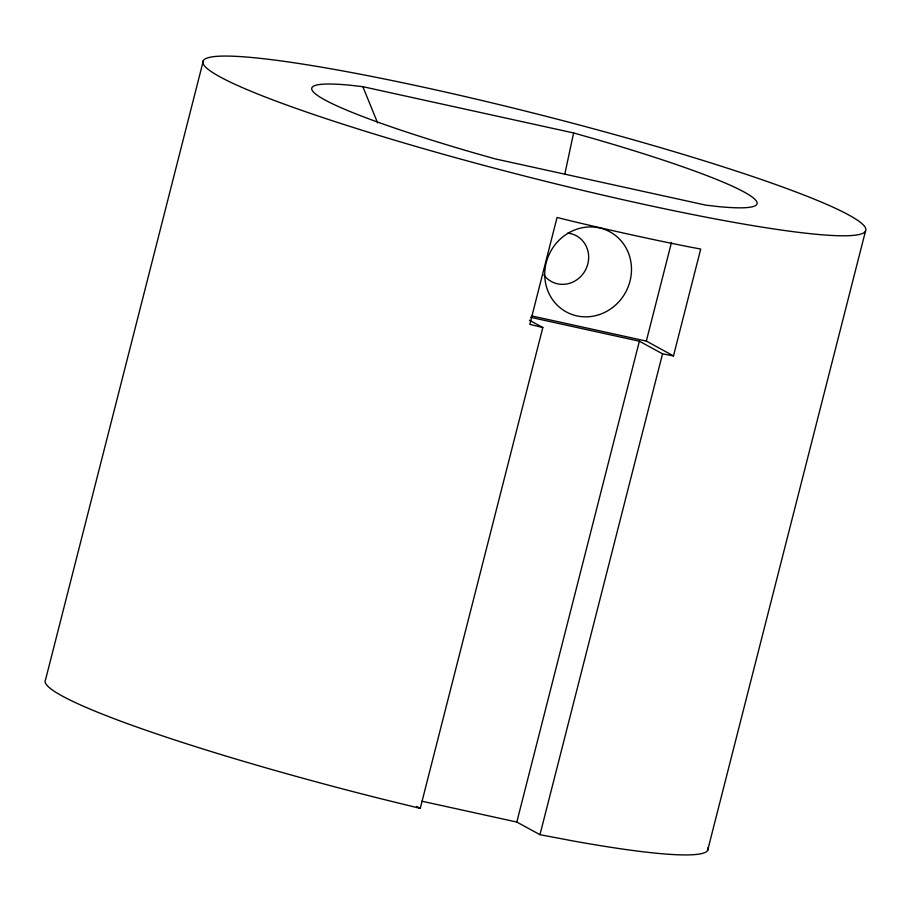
<?xml version="1.0" encoding="UTF-8"?>
<svg xmlns="http://www.w3.org/2000/svg" width="911" height="911" viewBox="0 0 911 911"><rect width="100%" height="100%" fill="white"/><g stroke="black" fill="none" stroke-linecap="round" stroke-linejoin="round"><path stroke-width="1.37" d="M564.774 174.32L573.611 132.96L362.851 86.682L349.71 85.178A260.683 24.085 14.3 0 0 473.595 152.763L495.197 158.89L705.968 205.169L719.109 206.672A260.683 24.085 14.3 0 0 595.225 139.087L573.611 132.96M203.369 60.581L45.55 679.72A342.012 31.589 14.3 0 0 379.785 798.469L420.244 808.399L542.819 327.539L529.405 320.228M707.949 847.765A342.012 31.589 14.3 0 1 574.021 841.126L539.972 834.692L516.81 822.052L639.385 341.204L530.669 317.324M542.819 327.539L529.815 324.35L557.054 217.49L571.106 220.94A342.012 31.589 14.3 0 0 688.887 246.813L700.718 249.045L673.48 355.905L646.332 341.09L671.475 242.451M539.972 834.692L662.548 353.832L639.385 341.204M707.631 850.418L865.45 231.28A342.012 31.589 14.3 0 0 384.157 78.927A342.012 31.589 14.3 0 0 353.616 127.586A342.012 31.589 14.3 0 0 865.45 231.28M662.548 353.832L673.48 355.905M531.671 315.912L646.332 341.09M421.861 801.202L516.81 822.052M416.589 806.406L420.244 808.399M362.851 86.682L377.621 122.894M567.758 233.114A26.055 24.392 -61.4 0 1 585.021 270.852A26.055 24.392 -61.4 0 1 543.833 274.894M599.358 314.591A45.607 42.692 -61.4 0 0 618.785 238.375A45.607 42.692 -61.4 0 0 546.213 262.687A45.607 42.692 -61.4 0 0 599.358 314.591"/></g></svg>
